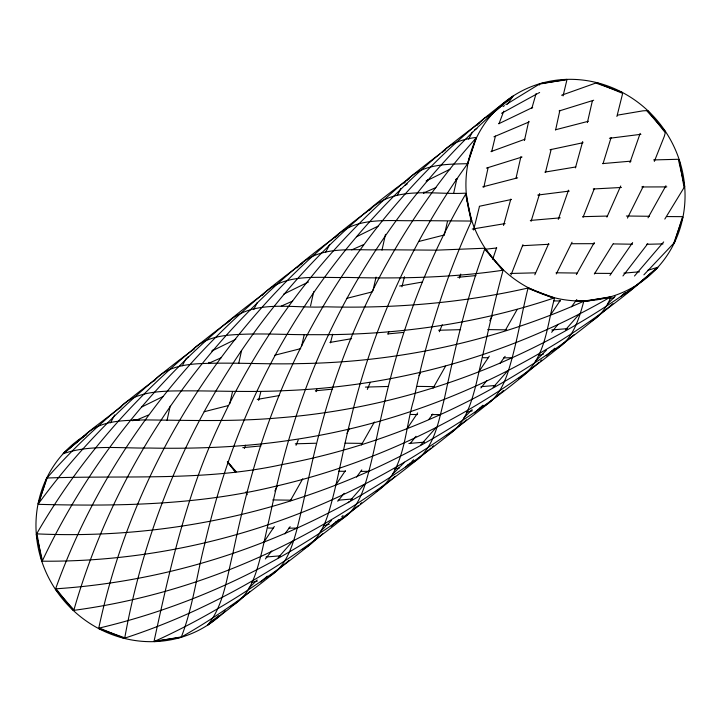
<?xml version="1.0" encoding="UTF-8"?>
<svg xmlns="http://www.w3.org/2000/svg" width="721" height="721" viewBox="0 0 721 721"><rect width="100%" height="100%" fill="white"/><g stroke="black" fill="none" stroke-linecap="round" stroke-linejoin="round"><path stroke-width="1.08" d="M167.002 420.505L170.174 406.184M381.977 250.169L385.492 234.343M488.108 167.696L483.827 187.289M524.437 140.55L528.7 121.29M559.884 110.358L555.63 129.888M238.777 363.168L241.598 350.415M310.562 305.839L313.725 291.626M453.752 192.831L456.925 178.565M520.932 156.601L516.056 178.006M592.32 101.057L587.39 122.588M232.468 391.918L229.738 403.769M304.271 334.49L301.549 346.314M376.074 277.08L372.892 290.887M447.444 221.581L444.235 235.461M563.074 95.911L566.859 80.166L566.535 79.382L539.623 84.096L539.209 85.087M491.65 151.68L495.435 136.062M551.186 149.346L545.437 172.526M479.375 206.801L473.589 230.035M404.508 276.738L401.93 286.814M260.84 391.719L258.614 400.371M332.678 334.229L330.461 342.863M531.792 108.483L536.082 93.613M582.676 141.577L575.412 167.894M510.828 199.077L503.528 225.448M616.906 116.478L622.529 93.919L622.331 92.432L596.222 83.203M208.684 363.618L209.036 362.293M423.66 193.282L424.011 191.957M539.668 193.543L531.071 221.356M611.102 137.531L602.999 163.757M682.246 217.715L674.514 242.454L643.898 274.836M212.253 351.199L212.623 350.046M427.229 180.863L427.598 179.718M245.5 445.208L244.437 448.471M388.024 334.093L388.817 331.651M499.004 123.697L503.772 111.142M460.746 274.061L459.412 278.135M316.095 391.692L316.898 389.25M568.499 190.182L558.27 219.382M640.158 133.403L629.938 162.604M496.58 247.772L492.686 259.308M673.838 242.995L682.922 217.174L682.147 216.651L666.61 216.561M522.932 244.689L511.009 274.971M594.275 188.758L583.037 217.309M442.252 324.729L439.35 331.75M370.243 382.382L367.322 389.412M298.224 440.035L296.034 445.308M620.718 185.982L606.902 217.129M548.69 243.635L534.82 274.8M654.326 161.414L664.347 136.242L665.573 131.673L647.07 111.106M253.693 309.597L257.298 302.505M468.668 139.261L472.273 132.168M110.511 422.839L114.63 414.981M325.486 252.503L329.605 244.644M182.314 365.745L185.964 358.734M397.289 195.409L400.939 188.397M572.032 242.211L556.288 273.944M643.276 186.333L627.459 218.084M349.243 428.806L346.972 433.348M277.585 485.584L274.845 491.028M492.56 315.248L489.829 320.701M419.09 375.659L420.451 372.928M665.916 185.748L648.026 217.823M594.257 242.526L576.367 274.602M374.406 422.001L361.392 444.938M302.748 478.78L290.284 500.798M517.227 309.363L505.259 330.461M445.569 366.142L433.051 388.159M613.156 243.743L594.365 274.025M507.413 104.112L513.127 96.01L492.452 113.558L484.278 118.316L478.041 124.084M274.331 526.492L263.922 542.039M489.307 356.156L478.897 371.703M417.657 412.935L407.239 428.481M632.632 242.598L609.921 275.395M345.395 470.633L336.211 484.341M560.37 300.296L551.186 314.014M664.816 219.085L684.671 186.586L678.56 160.341M361.807 469.894L356.516 477.131M576.782 299.557L571.492 306.795M290.148 526.672L284.858 533.91M505.124 356.336L499.833 363.573M432.816 414.016L428.842 419.451M647.791 243.68L622.944 275.954M404.526 183.116L405.067 182.422M344.16 493.29L337.752 501.293M415.99 436.286L410.132 443.631M558.072 324.297L551.646 332.291M271.799 550.961L265.373 558.964M486.774 380.625L480.889 387.961M663.662 241.941L634.489 276.008M476.914 125.409L477.473 124.742M297.115 267.761C317.925 244.563 352.803 250.737 380.625 249.745L436.8 250.151L483.566 248.294L485.377 248.655L502.519 270.294C450.922 277.882 398.632 278.73 346.585 277.405C318.601 278.432 283.677 272.078 262.498 295.078M364.267 484.494L350.577 500.122M579.801 313.5L565.552 329.785M292.987 540.84L278.144 557.757M507.963 370.504L493.119 387.42M153.979 381.094C164.631 367.971 182.413 364.7 198.374 363.726C232.504 362.059 266.689 364.655 300.837 363.582C398.334 362.158 495.498 341.051 584.425 300.945L609.975 297.304C511.586 354.362 399.083 386.195 285.516 390.611C247.204 392.657 208.856 390.232 170.526 391.016C152.528 391.719 131.79 393.63 119.371 408.41M435.556 428.157L420.676 445.055M369.522 210.099C394.315 185.216 433.763 195.021 465.135 193.183L466.28 193.742L471.029 221.059L417.117 220.608C389.746 221.572 356.075 215.705 334.914 237.425M226.394 323.441C252.557 298.034 293.447 308.93 326.099 306.804C394.054 308.624 462.314 303.036 528.619 287.895L553.377 298.206C476.338 324.144 394.829 335.346 313.671 334.67C285.444 334.968 257.127 332.66 228.954 335.13C215.462 336.446 201.078 340.195 191.786 350.767M348.243 502.699L349.415 501.41M441.955 152.464C450.571 142.866 463.558 138.955 475.986 137.477L476.437 137.873L467.343 163.685C446.822 164.253 422.704 163.802 407.347 179.799M402.706 464.108L404.544 462.224M331.453 520.472L320.286 531.638M546.428 350.136L535.261 361.302M400.858 465.982L402.093 464.73M257.136 579.954L249.042 588.012M472.111 409.618L464.018 417.675M400.245 466.604L392.783 474.039M615.22 296.277L607.758 303.703M341.781 516.75L343.07 515.551M411.709 461.575L413.656 459.773M554.81 348.216L548.275 354.155M267.311 576.124L260.768 582.054M482.935 405.193L476.401 411.132M410.411 462.765L405.833 466.92M625.386 292.429L620.808 296.592M338.537 519.742L331.327 526.258M546.302 355.922L547.618 354.741M474.418 412.899L475.743 411.718M540.326 361.185L541.66 360.013M432.221 446.957L433.555 445.794M612.877 303.631C519.553 385.365 404.175 441.703 282.208 464.549C204.845 481.565 125.526 475.112 47.162 478.005L38.078 503.826L38.853 504.349C117.884 506.376 197.77 505.232 274.998 486.387C384.996 461.079 488.496 408.428 573.979 334.751M360.338 503.925L361.681 502.771M538.993 362.339C402.39 482.782 218.048 542.057 37.005 533.882L41.764 561.19C208.18 562.695 374.56 501.6 500.753 392.873M289.13 560.316C255.513 589.336 219.292 615.455 180.701 637.445L155.15 641.086C215.705 613.526 272.286 577.278 322.675 533.837M466.442 419.892C352.713 518.66 206.386 578.792 56.103 588.796L73.245 610.426C203.628 593.041 328.163 535.658 428.193 450.418M501.419 392.296L503.429 390.566M395.225 476.284C310.634 549.564 208.279 602.224 99.354 628.027L124.102 638.337C209.955 610.381 289.761 564.318 358.328 505.655M428.869 449.841L430.879 448.111M250.124 591.382L228.26 609.407L208.549 624.449L218.625 615.86L207.873 624.99C223.843 604.856 226.827 577.647 232.892 553.304C242.959 505.349 254.955 457.646 272.601 411.853C319.944 286.543 404.418 175.717 512.451 96.551L493.128 113.017C399.434 197.266 329.389 307.281 292.474 427.742C279.406 468.623 271.366 510.819 261.669 552.556C256.586 571.654 251.359 594.041 233.189 605.045M439.846 154.033C347.54 222.023 272.277 312.995 223.159 416.612C188.271 487.234 170.769 564.354 154.141 640.834L154.465 641.618L181.377 636.904C192.786 607.343 196.68 575.601 204.467 545.022C215.065 499.482 229.08 454.681 247.709 411.763C297.052 297.142 377.975 196.454 479.014 123.246M155.114 379.742C115.63 408.798 78.886 441.748 46.486 478.546L38.754 503.285C81.401 445.082 133.115 393.558 191.425 351.055M299.621 265.319C188.839 346.125 101.544 460.07 55.427 589.327L73.93 609.894C116.883 460.097 211.28 325.739 338.086 235.073M371.513 208.369C232.919 308.48 133.962 461.548 98.669 628.568L124.778 637.797C157.367 456.078 257.532 285.813 409.267 178.646M263.327 294.105C168.993 362.672 92.171 455.149 42.44 560.659L36.329 534.414C84.663 450.21 152.032 377.137 230.585 320.187M442.694 151.933L445.56 149.851M121.678 406.446L93.523 427.932L63.854 453.158L86.79 434.096M300.333 264.796L302.487 263.237M192.858 350.018L194.291 348.973M313.311 255.576L314.762 254.567M502.952 106.609L504.421 105.636M505.89 104.662L540.299 83.555L565.85 79.914M629.334 291.347L657.822 267.311L647.782 270.294M187.072 357.652L188.551 356.688M474.688 129.897L476.905 128.464M405.004 185.396L407.221 183.972M413.638 462.134C434.673 448.543 438.458 421.316 444.325 398.983C455.113 348.396 466.505 297.728 484.701 249.196L503.204 269.753C492.776 308.191 484.728 347.45 475.617 386.294C470.759 404.12 465.099 424.579 448.165 434.709M341.727 519.066C354.029 511.856 360.518 498.301 364.808 485.26C372.703 460.422 376.894 434.61 382.932 409.294C399.659 334.075 426.49 260.822 465.595 194.282L471.714 220.518C445.47 277.648 426.58 338.014 413.836 399.569C404.328 430.013 405.608 471.714 376.263 491.632M628.613 291.798L626.36 293.077M501.564 113.305L537.343 93.685M590.49 321.719C600.133 316.501 606.703 307.11 610.912 297.205L610.651 296.773L583.74 301.486C578.864 319.421 572.762 340.087 555.215 349.586M412.899 462.576L411.385 463.414M518.579 378.642C545.437 362.041 546.716 326.262 554.368 298.818L554.052 297.665L527.943 288.436C521.103 316.267 516.687 344.728 507.999 372.081C503.564 385.609 496.49 399.677 483.304 406.5M446.669 435.556L447.417 435.142M268.329 576.836C285.074 568.013 291.536 548.69 296.295 531.629C305.298 496.868 311.31 461.386 321.034 426.805C349.361 320.412 402.255 220.5 475.752 138.414L468.028 163.153C412.304 239.796 372.622 327.685 350.595 419.784C342.718 450.346 337.861 481.646 328.857 511.91C324.333 526.537 317.213 542.138 302.838 549.384M340.24 519.922L335.454 522.184M230.927 606.298L231.693 605.892M426.093 181.043L449.958 169.282M211.893 350.983L235.749 339.258M498.779 123.733L532.693 107.42M283.804 294.069L308.435 281.992M356.48 236.767L378.038 226.178M141.505 407.104L163.063 396.514M554.449 349.991L550.438 351.848M538.109 93.288L539.641 92.513M625.594 293.474L622.367 294.952M480.961 407.671L481.754 407.293M266.779 577.629L264.355 578.729M409.825 464.198L407.392 465.288M493.939 136.81L529.277 121.867M351.65 249.899L363.258 244.761M423.569 193.003L435.944 187.541M208.594 363.339L220.968 357.877M281.28 306.092L292.627 301.099M148.274 415.098L136.575 420.055L132.132 420.685M479.33 408.392L480.15 408.041M561.587 95.235L596.898 82.663L621.646 92.973M455.555 179.457L457.619 178.646M490.956 151.599L524.888 139.243M486.423 168.11L522.031 157.016M559.099 110.98L593.689 100.237M482.737 186.865L517.66 177.835M555.404 129.798L588.336 121.281M346.468 298.44L372.369 291.852M274.809 355.219L300.711 348.631M328.334 524.537L329.281 524.284M419.135 241.391L443.045 235.307M204.16 411.727L228.07 405.635M472.282 410.817L466.406 412.178M257.307 581.144L251.431 582.505M543.31 354.2L538.398 355.327M614.337 297.593L609.38 298.683M399.362 467.929L394.405 469.02M327.388 524.78L323.423 525.663M549.988 149.752L583.064 142.713M479.321 206.287L511.405 199.492M399.623 286.039L422.344 282.046M472.246 229.071L505.115 223.591M257.271 399.407L279.027 395.604M544.86 172.112L575.854 166.948M329.885 342.448L351.614 338.681M617.473 115.153L642.898 110.845L647.755 110.574L664.897 132.204M131.88 420.46L137.26 419.514M537.74 195.067L569.266 191.092M609.398 138.288L640.924 134.313M639.491 271.808L623.881 273.133M424.516 442.144L408.906 443.469M567.463 328.641L551.79 329.93M352.488 498.977L338.122 500.212M495.435 385.465L481.006 386.672M280.46 555.801L266.031 557.009M486.089 249.16L496.733 247.961M457.763 277.324L475.959 275.575M242.788 447.66L260.984 445.911M530.305 220.446L560.199 217.859M315.329 390.782L332.642 389.133M602.837 163.577L631.037 161.134M387.862 333.913L403.454 332.426M593.23 188.983L621.439 187.469M522.41 245.708L549.005 244.275M663.014 243.896L646.512 244.302M589.643 300.756L575.836 301.081M365.403 387.096L388.195 386.456M653.605 159.927L677.749 159.296L679.236 159.81L683.995 187.118M510.288 273.475L535.153 272.844M438.62 330.254L460.584 329.659M295.313 443.812L315.798 443.244M582.721 216.67L607.542 216.057M369.341 471.282L360.861 471.417M512.207 357.742L503.691 357.859M297.232 528.078L288.715 528.196M440.089 414.53L431.537 414.638M641.771 186.964L666.808 186.901M571.564 243.725L594.492 243.68M611.462 273.421L594.41 273.331M626.369 216.003L649.36 216.282M556.053 272.79L577.088 273.052M487.72 329.596L506.638 329.848M417.378 386.384L434.375 386.618M345.062 443.163L362.113 443.388M272.745 499.932L291.663 500.185M632.533 244.221L613.553 243.923M560.334 300.99L553.647 300.891M417.558 414.557L410.898 414.458M345.359 471.327L338.672 471.228M488.126 357.769L483.124 357.688M273.151 528.105L268.149 528.024M227.421 461.936L236.299 471.804M227.394 461.954L234.938 471.48M225.213 610.795A112.963 107.375 51.6 0 1 61.159 597.258A112.963 107.375 51.6 0 1 86.439 434.655M133.736 420.181A112.963 107.375 51.6 0 1 139.216 420.001M227.989 462.062A112.963 107.375 51.6 0 1 235.524 472.192M246.023 491.767A112.963 107.375 51.6 0 1 247.213 494.705M84.447 435.529L63.178 453.689C90.549 444.298 120.849 448.489 149.436 448.038C197.428 448.958 245.582 447.101 293.077 439.819C427.814 419.829 556.035 359.076 657.146 267.842L637.824 284.317C533.567 361.05 407.707 407.816 278.657 417.874C234.253 421.83 189.659 420.298 145.164 419.919C124.463 420.487 100.228 419.748 84.447 435.529M467.127 201.168A112.963 107.375 51.6 0 0 643.727 280.181A112.963 107.375 51.6 0 0 615.581 89.143A112.963 107.375 51.6 0 0 467.127 201.168"/></g></svg>
